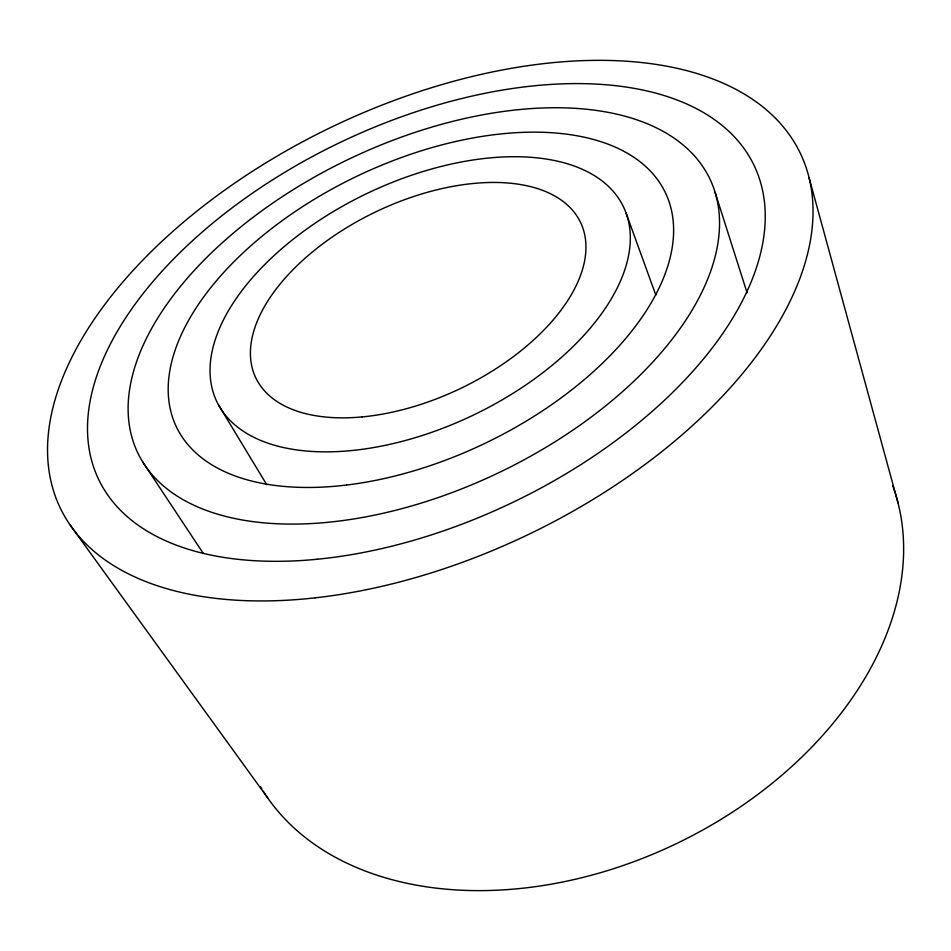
<?xml version="1.0" encoding="UTF-8"?>
<svg xmlns="http://www.w3.org/2000/svg" width="951" height="951" viewBox="0 0 951 951"><rect width="100%" height="100%" fill="white"/><g stroke="black" fill="none" stroke-linecap="round" stroke-linejoin="round"><path stroke-width="1.43" d="M70.374 525.356L267.897 798.21M142.626 461.817L203.252 553.363M218.409 404.757L266.72 484.665M625.984 212.798A225.446 122.917 -25.6 0 1 354.295 450.275A225.446 122.917 -25.6 0 1 280.283 249.97A225.446 122.917 -25.6 0 1 625.984 212.798L655.833 295.095M715.081 192.268L747.082 292.777M809.063 177.682L898.053 503.02M892.692 485.652A350.824 245.893 -25.6 0 1 678.455 842.645A350.824 245.893 -25.6 0 1 263.249 791.232M261.787 788.866A350.824 245.893 -25.6 0 1 260.36 786.489M362.2 416.907A180.012 97.953 -25.6 0 0 583.177 229.025A180.012 97.953 -25.6 0 0 309.182 254.666A180.012 97.953 -25.6 0 0 362.2 416.907M343.097 520.53A317.159 173.771 -25.6 0 0 710.587 180.452A317.159 173.771 -25.6 0 0 217.815 246.832A317.159 173.771 -25.6 0 0 343.097 520.53M346.639 485.034A271.083 148.106 -25.6 0 0 667.245 196.881A271.083 148.106 -25.6 0 0 248.829 247.581A271.083 148.106 -25.6 0 0 346.639 485.034M315.138 597.846A410.345 226.243 -25.6 0 0 803.975 161.682A410.345 226.243 -25.6 0 0 171.739 232.389A410.345 226.243 -25.6 0 0 315.138 597.846M317.277 559.236A363.389 199.603 -25.6 0 0 758.767 176.803A363.389 199.603 -25.6 0 0 203.062 231.331A363.389 199.603 -25.6 0 0 317.277 559.236"/></g></svg>
